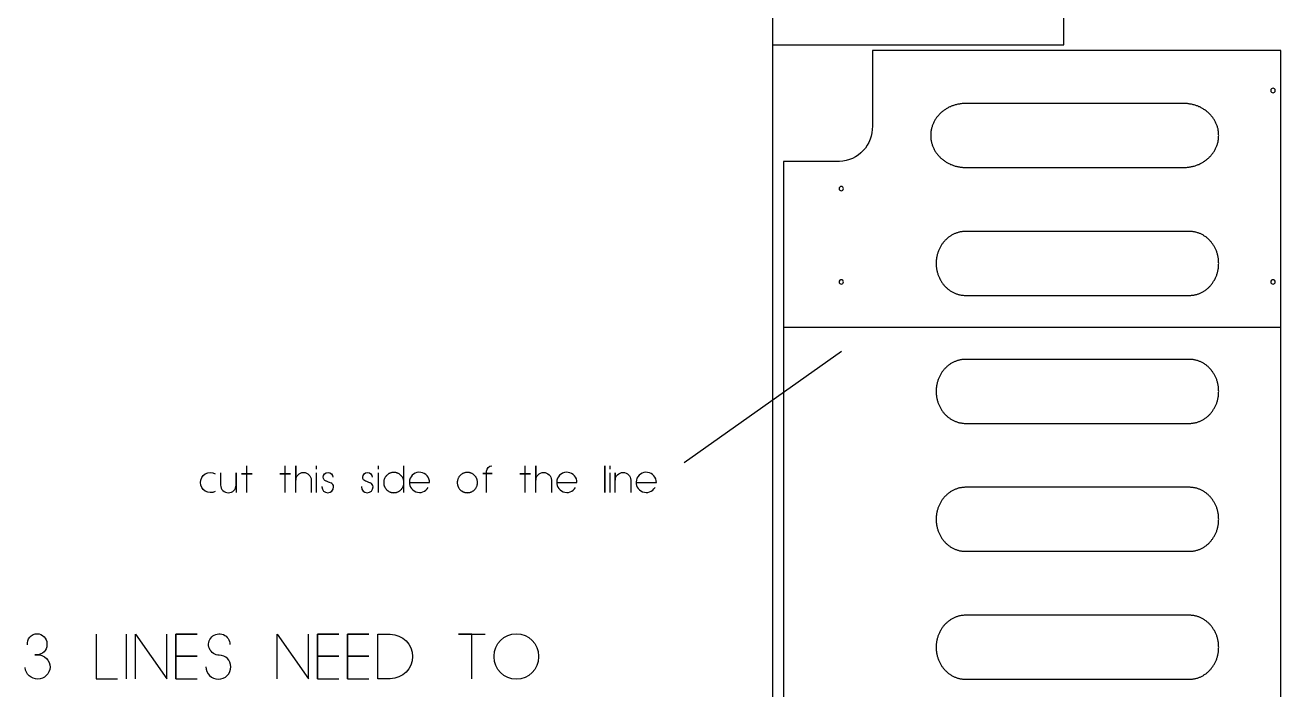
# Model space of a CAD drawing. Extents: x -841 to 5116, y -506 to 2808.
# Drawn here: x -841 to 574, y 923 to 1671 of the extents above; entities that cross this region are included whole.
import ezdxf

# ---------------------------------------------------------------- set-up
doc = ezdxf.new("R2010")
doc.units = 0
for name, color, linetype in [('DEFAULT_LAYER', 1, 'CONTINUOUS'), ('DEFAULT_LAYER0', 1, 'CONTINUOUS'), ('LAYER_1', 18, 'CONTINUOUS'), ('T5_LOGOLAYER_2', 18, 'CONTINUOUS'), ('T5_LOGOLAYER_21', 18, 'CONTINUOUS')]:
    doc.layers.add(name, color=color, linetype=linetype)

msp = doc.modelspace()

# ---------------------------------------------------------------- linework, layer by layer
at = {"layer": 'DEFAULT_LAYER'}
msp.add_lwpolyline([(0, 1649.2), (328, 1649.2), (328, 1903.6, -0.415308), (379, 1959.2), (518, 1959.2), (518, 2031.2), (0, 2031.2)], format="xyb", dxfattribs=at)
for points in [[(12.3, 130), (75.7, 130, -0.414214), (112.3, 93.5), (112.4, 5), (572.3, 5), (572.3, 1643), (112.4, 1643), (112.4, 1557.7, -0.415394), (75.4, 1518), (12.4, 1518)], [(77.4, 1384.9, 0.414214), (74.9, 1382.4, 0.414214), (77.4, 1379.9, 0.414214), (79.9, 1382.4, 0.414214)], [(563.4, 1384.9, 0.414214), (560.9, 1382.4, 0.414214), (563.4, 1379.9, 0.414214), (565.9, 1382.4, 0.414214)]]:
    msp.add_lwpolyline(points, format="xyb", close=True, dxfattribs=at)
msp.add_lwpolyline([(12.4, 1331.6), (572.3, 1331.6)], dxfattribs=at)
at = {"layer": 'DEFAULT_LAYER0'}
for points in [[(563.4, 1600.3, 0.414214), (560.9, 1597.8, 0.414214), (563.4, 1595.3, 0.414214), (565.9, 1597.8, 0.414214)], [(77.4, 1489.9, 0.414214), (74.9, 1487.4, 0.414214), (77.4, 1484.9, 0.414214), (79.9, 1487.4, 0.414214)]]:
    msp.add_lwpolyline(points, format="xyb", close=True, dxfattribs=at)
for points in [[(178.1, 1547.2), (178.1, 1546.3), (178.1, 1545.3), (178.2, 1544.4), (178.3, 1543.5), (178.4, 1542.6), (178.5, 1541.7), (178.7, 1540.8), (178.9, 1539.9), (179.1, 1539.1), (179.3, 1538.2), (179.6, 1537.3), (179.9, 1536.5), (180.1, 1535.7), (180.5, 1534.8), (180.8, 1534), (181.2, 1533.2), (181.6, 1532.4), (182, 1531.6), (182.4, 1530.8), (182.8, 1530), (183.3, 1529.3), (183.8, 1528.5), (184.3, 1527.8), (184.8, 1527.1), (185.3, 1526.4), (185.9, 1525.7), (186.5, 1525), (187.1, 1524.3), (187.7, 1523.6), (188.3, 1523), (188.9, 1522.4), (189.6, 1521.7), (190.3, 1521.1), (191, 1520.5), (191.7, 1520), (192.4, 1519.4), (193.1, 1518.9), (193.9, 1518.3), (194.6, 1517.8), (195.4, 1517.3), (196.2, 1516.9), (197, 1516.4), (197.8, 1516), (198.6, 1515.5), (199.5, 1515.1), (200.3, 1514.7), (201.2, 1514.4), (202.1, 1514), (203, 1513.7), (203.9, 1513.4), (204.8, 1513.1), (205.7, 1512.8), (206.6, 1512.6), (207.6, 1512.3), (208.5, 1512.1), (209.5, 1511.9), (210.4, 1511.8), (211.4, 1511.6), (212.4, 1511.5), (213.4, 1511.4), (214.4, 1511.3), (215.4, 1511.2), (216.4, 1511.2), (217.4, 1511.2), (463, 1511.2), (464, 1511.2), (465, 1511.2), (466, 1511.3), (467, 1511.4), (468, 1511.5), (468.9, 1511.6), (469.9, 1511.8), (470.9, 1511.9), (471.8, 1512.1), (472.8, 1512.3), (473.7, 1512.6), (474.7, 1512.8), (475.6, 1513.1), (476.5, 1513.4), (477.4, 1513.7), (478.3, 1514), (479.1, 1514.4), (480, 1514.7), (480.9, 1515.1), (481.7, 1515.5), (482.5, 1516), (483.3, 1516.4), (484.1, 1516.9), (484.9, 1517.3), (485.7, 1517.8), (486.5, 1518.3), (487.2, 1518.9), (488, 1519.4), (488.7, 1520), (489.4, 1520.5), (490.1, 1521.1), (490.8, 1521.7), (491.4, 1522.4), (492.1, 1523), (492.7, 1523.6), (493.3, 1524.3), (493.9, 1525), (494.5, 1525.7), (495, 1526.4), (495.5, 1527.1), (496.1, 1527.8), (496.6, 1528.5), (497.1, 1529.3), (497.5, 1530), (498, 1530.8), (498.4, 1531.6), (498.8, 1532.4), (499.2, 1533.2), (499.5, 1534), (499.9, 1534.8), (500.2, 1535.7), (500.5, 1536.5), (500.8, 1537.3), (501, 1538.2), (501.3, 1539.1), (501.5, 1539.9), (501.6, 1540.8), (501.8, 1541.7), (501.9, 1542.6), (502.1, 1543.5), (502.1, 1544.4), (502.2, 1545.3), (502.2, 1546.3), (502.3, 1547.2), (502.2, 1548.1), (502.2, 1549), (502.1, 1550), (502.1, 1550.9), (501.9, 1551.8), (501.8, 1552.7), (501.6, 1553.6), (501.5, 1554.5), (501.3, 1555.3), (501, 1556.2), (500.8, 1557.1), (500.5, 1557.9), (500.2, 1558.7), (499.9, 1559.6), (499.5, 1560.4), (499.2, 1561.2), (498.8, 1562), (498.4, 1562.8), (498, 1563.6), (497.5, 1564.4), (497.1, 1565.1), (496.6, 1565.9), (496.1, 1566.6), (495.5, 1567.3), (495, 1568), (494.5, 1568.7), (493.9, 1569.4), (493.3, 1570.1), (492.7, 1570.8), (492.1, 1571.4), (491.4, 1572), (490.8, 1572.7), (490.1, 1573.3), (489.4, 1573.8), (488.7, 1574.4), (488, 1575), (487.2, 1575.5), (486.5, 1576), (485.7, 1576.6), (484.9, 1577), (484.1, 1577.5), (483.3, 1578), (482.5, 1578.4), (481.7, 1578.9), (480.9, 1579.3), (480, 1579.6), (479.1, 1580), (478.3, 1580.4), (477.4, 1580.7), (476.5, 1581), (475.6, 1581.3), (474.7, 1581.6), (473.7, 1581.8), (472.8, 1582.1), (471.8, 1582.3), (470.9, 1582.5), (469.9, 1582.6), (468.9, 1582.8), (468, 1582.9), (467, 1583), (466, 1583.1), (465, 1583.2), (464, 1583.2), (463, 1583.2), (217.4, 1583.2), (216.4, 1583.2), (215.4, 1583.2), (214.4, 1583.1), (213.4, 1583), (212.4, 1582.9), (211.4, 1582.8), (210.4, 1582.6), (209.5, 1582.5), (208.5, 1582.3), (207.6, 1582.1), (206.6, 1581.8), (205.7, 1581.6), (204.8, 1581.3), (203.9, 1581), (203, 1580.7), (202.1, 1580.4), (201.2, 1580), (200.3, 1579.6), (199.5, 1579.3), (198.6, 1578.9), (197.8, 1578.4), (197, 1578), (196.2, 1577.5), (195.4, 1577), (194.6, 1576.6), (193.9, 1576), (193.1, 1575.5), (192.4, 1575), (191.7, 1574.4), (191, 1573.8), (190.3, 1573.3), (189.6, 1572.7), (188.9, 1572), (188.3, 1571.4), (187.7, 1570.8), (187.1, 1570.1), (186.5, 1569.4), (185.9, 1568.7), (185.3, 1568), (184.8, 1567.3), (184.3, 1566.6), (183.8, 1565.9), (183.3, 1565.1), (182.8, 1564.4), (182.4, 1563.6), (182, 1562.8), (181.6, 1562), (181.2, 1561.2), (180.8, 1560.4), (180.5, 1559.6), (180.1, 1558.7), (179.9, 1557.9), (179.6, 1557.1), (179.3, 1556.2), (179.1, 1555.3), (178.9, 1554.5), (178.7, 1553.6), (178.5, 1552.7), (178.4, 1551.8), (178.3, 1550.9), (178.2, 1550), (178.1, 1549), (178.1, 1548.1)], [(184.3, 1403.2), (184.3, 1402.3), (184.3, 1401.3), (184.4, 1400.4), (184.4, 1399.5), (184.5, 1398.6), (184.6, 1397.7), (184.8, 1396.8), (184.9, 1395.9), (185.1, 1395.1), (185.3, 1394.2), (185.5, 1393.3), (185.7, 1392.5), (186, 1391.7), (186.3, 1390.8), (186.5, 1390), (186.9, 1389.2), (187.2, 1388.4), (187.5, 1387.6), (187.9, 1386.8), (188.2, 1386), (188.6, 1385.3), (189, 1384.5), (189.5, 1383.8), (189.9, 1383.1), (190.3, 1382.4), (190.8, 1381.7), (191.3, 1381), (191.8, 1380.3), (192.3, 1379.6), (192.8, 1379), (193.4, 1378.4), (193.9, 1377.7), (194.5, 1377.1), (195.1, 1376.5), (195.7, 1376), (196.3, 1375.4), (196.9, 1374.9), (197.5, 1374.3), (198.2, 1373.8), (198.8, 1373.3), (199.5, 1372.9), (200.1, 1372.4), (200.8, 1372), (201.5, 1371.5), (202.2, 1371.1), (202.9, 1370.7), (203.7, 1370.4), (204.4, 1370), (205.2, 1369.7), (205.9, 1369.4), (206.7, 1369.1), (207.4, 1368.8), (208.2, 1368.6), (209, 1368.3), (209.8, 1368.1), (210.6, 1367.9), (211.4, 1367.8), (212.2, 1367.6), (213, 1367.5), (213.9, 1367.4), (214.7, 1367.3), (215.6, 1367.2), (216.4, 1367.2), (217.3, 1367.2), (469.3, 1367.2), (470.1, 1367.2), (471, 1367.2), (471.8, 1367.3), (472.6, 1367.4), (473.5, 1367.5), (474.3, 1367.6), (475.1, 1367.8), (475.9, 1367.9), (476.7, 1368.1), (477.5, 1368.3), (478.3, 1368.6), (479.1, 1368.8), (479.8, 1369.1), (480.6, 1369.4), (481.4, 1369.7), (482.1, 1370), (482.8, 1370.4), (483.6, 1370.7), (484.3, 1371.1), (485, 1371.5), (485.7, 1372), (486.4, 1372.4), (487, 1372.9), (487.7, 1373.3), (488.4, 1373.8), (489, 1374.3), (489.6, 1374.9), (490.3, 1375.4), (490.9, 1376), (491.5, 1376.5), (492, 1377.1), (492.6, 1377.7), (493.1, 1378.4), (493.7, 1379), (494.2, 1379.6), (494.7, 1380.3), (495.2, 1381), (495.7, 1381.7), (496.2, 1382.4), (496.6, 1383.1), (497.1, 1383.8), (497.5, 1384.5), (497.9, 1385.3), (498.3, 1386), (498.6, 1386.8), (499, 1387.6), (499.3, 1388.4), (499.7, 1389.2), (500, 1390), (500.3, 1390.8), (500.5, 1391.7), (500.8, 1392.5), (501, 1393.3), (501.2, 1394.2), (501.4, 1395.1), (501.6, 1395.9), (501.7, 1396.8), (501.9, 1397.7), (502, 1398.6), (502.1, 1399.5), (502.2, 1400.4), (502.2, 1401.3), (502.2, 1402.3), (502.3, 1403.2), (502.2, 1404.1), (502.2, 1405), (502.2, 1406), (502.1, 1406.9), (502, 1407.8), (501.9, 1408.7), (501.7, 1409.6), (501.6, 1410.5), (501.4, 1411.3), (501.2, 1412.2), (501, 1413.1), (500.8, 1413.9), (500.5, 1414.7), (500.3, 1415.6), (500, 1416.4), (499.7, 1417.2), (499.3, 1418), (499, 1418.8), (498.6, 1419.6), (498.3, 1420.4), (497.9, 1421.1), (497.5, 1421.9), (497.1, 1422.6), (496.6, 1423.3), (496.2, 1424), (495.7, 1424.7), (495.2, 1425.4), (494.7, 1426.1), (494.2, 1426.8), (493.7, 1427.4), (493.1, 1428), (492.6, 1428.7), (492, 1429.3), (491.5, 1429.8), (490.9, 1430.4), (490.3, 1431), (489.6, 1431.5), (489, 1432), (488.4, 1432.6), (487.7, 1433), (487, 1433.5), (486.4, 1434), (485.7, 1434.4), (485, 1434.9), (484.3, 1435.3), (483.6, 1435.6), (482.8, 1436), (482.1, 1436.4), (481.4, 1436.7), (480.6, 1437), (479.8, 1437.3), (479.1, 1437.6), (478.3, 1437.8), (477.5, 1438.1), (476.7, 1438.3), (475.9, 1438.5), (475.1, 1438.6), (474.3, 1438.8), (473.5, 1438.9), (472.6, 1439), (471.8, 1439.1), (471, 1439.2), (470.1, 1439.2), (469.3, 1439.2), (217.3, 1439.2), (216.4, 1439.2), (215.6, 1439.2), (214.7, 1439.1), (213.9, 1439), (213, 1438.9), (212.2, 1438.8), (211.4, 1438.6), (210.6, 1438.5), (209.8, 1438.3), (209, 1438.1), (208.2, 1437.8), (207.4, 1437.6), (206.7, 1437.3), (205.9, 1437), (205.2, 1436.7), (204.4, 1436.4), (203.7, 1436), (202.9, 1435.6), (202.2, 1435.3), (201.5, 1434.9), (200.8, 1434.4), (200.1, 1434), (199.5, 1433.5), (198.8, 1433), (198.2, 1432.6), (197.5, 1432), (196.9, 1431.5), (196.3, 1431), (195.7, 1430.4), (195.1, 1429.8), (194.5, 1429.3), (193.9, 1428.7), (193.4, 1428), (192.8, 1427.4), (192.3, 1426.8), (191.8, 1426.1), (191.3, 1425.4), (190.8, 1424.7), (190.3, 1424), (189.9, 1423.3), (189.5, 1422.6), (189, 1421.9), (188.6, 1421.1), (188.2, 1420.4), (187.9, 1419.6), (187.5, 1418.8), (187.2, 1418), (186.9, 1417.2), (186.5, 1416.4), (186.3, 1415.6), (186, 1414.7), (185.7, 1413.9), (185.5, 1413.1), (185.3, 1412.2), (185.1, 1411.3), (184.9, 1410.5), (184.8, 1409.6), (184.6, 1408.7), (184.5, 1407.8), (184.4, 1406.9), (184.4, 1406), (184.3, 1405), (184.3, 1404.1)], [(184.3, 1259.2), (184.3, 1258.3), (184.3, 1257.3), (184.4, 1256.4), (184.4, 1255.5), (184.5, 1254.6), (184.6, 1253.7), (184.8, 1252.8), (184.9, 1251.9), (185.1, 1251.1), (185.3, 1250.2), (185.5, 1249.3), (185.7, 1248.5), (186, 1247.6), (186.3, 1246.8), (186.5, 1246), (186.9, 1245.2), (187.2, 1244.4), (187.5, 1243.6), (187.9, 1242.8), (188.2, 1242), (188.6, 1241.3), (189, 1240.5), (189.5, 1239.8), (189.9, 1239.1), (190.3, 1238.4), (190.8, 1237.7), (191.3, 1237), (191.8, 1236.3), (192.3, 1235.6), (192.8, 1235), (193.4, 1234.4), (193.9, 1233.7), (194.5, 1233.1), (195.1, 1232.5), (195.7, 1232), (196.3, 1231.4), (196.9, 1230.9), (197.5, 1230.3), (198.2, 1229.8), (198.8, 1229.3), (199.5, 1228.9), (200.1, 1228.4), (200.8, 1228), (201.5, 1227.5), (202.2, 1227.1), (202.9, 1226.7), (203.7, 1226.4), (204.4, 1226), (205.2, 1225.7), (205.9, 1225.4), (206.7, 1225.1), (207.4, 1224.8), (208.2, 1224.6), (209, 1224.3), (209.8, 1224.1), (210.6, 1223.9), (211.4, 1223.8), (212.2, 1223.6), (213, 1223.5), (213.9, 1223.4), (214.7, 1223.3), (215.6, 1223.2), (216.4, 1223.2), (217.3, 1223.2), (469.3, 1223.2), (470.1, 1223.2), (471, 1223.2), (471.8, 1223.3), (472.6, 1223.4), (473.5, 1223.5), (474.3, 1223.6), (475.1, 1223.8), (475.9, 1223.9), (476.7, 1224.1), (477.5, 1224.3), (478.3, 1224.6), (479.1, 1224.8), (479.8, 1225.1), (480.6, 1225.4), (481.4, 1225.7), (482.1, 1226), (482.8, 1226.4), (483.6, 1226.7), (484.3, 1227.1), (485, 1227.5), (485.7, 1228), (486.4, 1228.4), (487, 1228.9), (487.7, 1229.3), (488.4, 1229.8), (489, 1230.3), (489.6, 1230.9), (490.3, 1231.4), (490.9, 1232), (491.5, 1232.5), (492, 1233.1), (492.6, 1233.7), (493.1, 1234.4), (493.7, 1235), (494.2, 1235.6), (494.7, 1236.3), (495.2, 1237), (495.7, 1237.7), (496.2, 1238.4), (496.6, 1239.1), (497.1, 1239.8), (497.5, 1240.5), (497.9, 1241.3), (498.3, 1242), (498.6, 1242.8), (499, 1243.6), (499.3, 1244.4), (499.7, 1245.2), (500, 1246), (500.3, 1246.8), (500.5, 1247.6), (500.8, 1248.5), (501, 1249.3), (501.2, 1250.2), (501.4, 1251.1), (501.6, 1251.9), (501.7, 1252.8), (501.9, 1253.7), (502, 1254.6), (502.1, 1255.5), (502.2, 1256.4), (502.2, 1257.3), (502.2, 1258.3), (502.3, 1259.2), (502.2, 1260.1), (502.2, 1261), (502.2, 1262), (502.1, 1262.9), (502, 1263.8), (501.9, 1264.7), (501.7, 1265.6), (501.6, 1266.4), (501.4, 1267.3), (501.2, 1268.2), (501, 1269), (500.8, 1269.9), (500.5, 1270.7), (500.3, 1271.6), (500, 1272.4), (499.7, 1273.2), (499.3, 1274), (499, 1274.8), (498.6, 1275.6), (498.3, 1276.4), (497.9, 1277.1), (497.5, 1277.9), (497.1, 1278.6), (496.6, 1279.3), (496.2, 1280), (495.7, 1280.7), (495.2, 1281.4), (494.7, 1282.1), (494.2, 1282.8), (493.7, 1283.4), (493.1, 1284), (492.6, 1284.7), (492, 1285.3), (491.5, 1285.8), (490.9, 1286.4), (490.3, 1287), (489.6, 1287.5), (489, 1288), (488.4, 1288.6), (487.7, 1289), (487, 1289.5), (486.4, 1290), (485.7, 1290.4), (485, 1290.8), (484.3, 1291.3), (483.6, 1291.6), (482.8, 1292), (482.1, 1292.4), (481.4, 1292.7), (480.6, 1293), (479.8, 1293.3), (479.1, 1293.6), (478.3, 1293.8), (477.5, 1294.1), (476.7, 1294.3), (475.9, 1294.5), (475.1, 1294.6), (474.3, 1294.8), (473.5, 1294.9), (472.6, 1295), (471.8, 1295.1), (471, 1295.1), (470.1, 1295.2), (469.3, 1295.2), (217.3, 1295.2), (216.4, 1295.2), (215.6, 1295.1), (214.7, 1295.1), (213.9, 1295), (213, 1294.9), (212.2, 1294.8), (211.4, 1294.6), (210.6, 1294.5), (209.8, 1294.3), (209, 1294.1), (208.2, 1293.8), (207.4, 1293.6), (206.7, 1293.3), (205.9, 1293), (205.2, 1292.7), (204.4, 1292.4), (203.7, 1292), (202.9, 1291.6), (202.2, 1291.3), (201.5, 1290.8), (200.8, 1290.4), (200.1, 1290), (199.5, 1289.5), (198.8, 1289), (198.2, 1288.6), (197.5, 1288), (196.9, 1287.5), (196.3, 1287), (195.7, 1286.4), (195.1, 1285.8), (194.5, 1285.3), (193.9, 1284.7), (193.4, 1284), (192.8, 1283.4), (192.3, 1282.8), (191.8, 1282.1), (191.3, 1281.4), (190.8, 1280.7), (190.3, 1280), (189.9, 1279.3), (189.5, 1278.6), (189, 1277.9), (188.6, 1277.1), (188.2, 1276.4), (187.9, 1275.6), (187.5, 1274.8), (187.2, 1274), (186.9, 1273.2), (186.5, 1272.4), (186.3, 1271.6), (186, 1270.7), (185.7, 1269.9), (185.5, 1269), (185.3, 1268.2), (185.1, 1267.3), (184.9, 1266.4), (184.8, 1265.6), (184.6, 1264.7), (184.5, 1263.8), (184.4, 1262.9), (184.4, 1262), (184.3, 1261), (184.3, 1260.1)], [(184.3, 1115.2), (184.3, 1114.3), (184.3, 1113.3), (184.4, 1112.4), (184.4, 1111.5), (184.5, 1110.6), (184.6, 1109.7), (184.8, 1108.8), (184.9, 1107.9), (185.1, 1107.1), (185.3, 1106.2), (185.5, 1105.3), (185.7, 1104.5), (186, 1103.7), (186.3, 1102.8), (186.5, 1102), (186.9, 1101.2), (187.2, 1100.4), (187.5, 1099.6), (187.9, 1098.8), (188.2, 1098), (188.6, 1097.3), (189, 1096.5), (189.5, 1095.8), (189.9, 1095.1), (190.3, 1094.4), (190.8, 1093.7), (191.3, 1093), (191.8, 1092.3), (192.3, 1091.6), (192.8, 1091), (193.4, 1090.4), (193.9, 1089.7), (194.5, 1089.1), (195.1, 1088.5), (195.7, 1088), (196.3, 1087.4), (196.9, 1086.9), (197.5, 1086.3), (198.2, 1085.8), (198.8, 1085.3), (199.5, 1084.9), (200.1, 1084.4), (200.8, 1084), (201.5, 1083.5), (202.2, 1083.1), (202.9, 1082.7), (203.7, 1082.4), (204.4, 1082), (205.2, 1081.7), (205.9, 1081.4), (206.7, 1081.1), (207.4, 1080.8), (208.2, 1080.6), (209, 1080.3), (209.8, 1080.1), (210.6, 1079.9), (211.4, 1079.8), (212.2, 1079.6), (213, 1079.5), (213.9, 1079.4), (214.7, 1079.3), (215.6, 1079.2), (216.4, 1079.2), (217.3, 1079.2), (469.3, 1079.2), (470.1, 1079.2), (471, 1079.2), (471.8, 1079.3), (472.6, 1079.4), (473.5, 1079.5), (474.3, 1079.6), (475.1, 1079.8), (475.9, 1079.9), (476.7, 1080.1), (477.5, 1080.3), (478.3, 1080.6), (479.1, 1080.8), (479.8, 1081.1), (480.6, 1081.4), (481.4, 1081.7), (482.1, 1082), (482.8, 1082.4), (483.6, 1082.7), (484.3, 1083.1), (485, 1083.5), (485.7, 1084), (486.4, 1084.4), (487, 1084.9), (487.7, 1085.3), (488.4, 1085.8), (489, 1086.3), (489.6, 1086.9), (490.3, 1087.4), (490.9, 1088), (491.5, 1088.5), (492, 1089.1), (492.6, 1089.7), (493.1, 1090.4), (493.7, 1091), (494.2, 1091.6), (494.7, 1092.3), (495.2, 1093), (495.7, 1093.7), (496.2, 1094.4), (496.6, 1095.1), (497.1, 1095.8), (497.5, 1096.5), (497.9, 1097.3), (498.3, 1098), (498.6, 1098.8), (499, 1099.6), (499.3, 1100.4), (499.7, 1101.2), (500, 1102), (500.3, 1102.8), (500.5, 1103.7), (500.8, 1104.5), (501, 1105.3), (501.2, 1106.2), (501.4, 1107.1), (501.6, 1107.9), (501.7, 1108.8), (501.9, 1109.7), (502, 1110.6), (502.1, 1111.5), (502.2, 1112.4), (502.2, 1113.3), (502.2, 1114.3), (502.3, 1115.2), (502.2, 1116.1), (502.2, 1117), (502.2, 1118), (502.1, 1118.9), (502, 1119.8), (501.9, 1120.7), (501.7, 1121.6), (501.6, 1122.5), (501.4, 1123.3), (501.2, 1124.2), (501, 1125.1), (500.8, 1125.9), (500.5, 1126.7), (500.3, 1127.6), (500, 1128.4), (499.7, 1129.2), (499.3, 1130), (499, 1130.8), (498.6, 1131.6), (498.3, 1132.4), (497.9, 1133.1), (497.5, 1133.9), (497.1, 1134.6), (496.6, 1135.3), (496.2, 1136), (495.7, 1136.7), (495.2, 1137.4), (494.7, 1138.1), (494.2, 1138.8), (493.7, 1139.4), (493.1, 1140), (492.6, 1140.7), (492, 1141.3), (491.5, 1141.8), (490.9, 1142.4), (490.3, 1143), (489.6, 1143.5), (489, 1144), (488.4, 1144.6), (487.7, 1145), (487, 1145.5), (486.4, 1146), (485.7, 1146.4), (485, 1146.9), (484.3, 1147.3), (483.6, 1147.6), (482.8, 1148), (482.1, 1148.4), (481.4, 1148.7), (480.6, 1149), (479.8, 1149.3), (479.1, 1149.6), (478.3, 1149.8), (477.5, 1150.1), (476.7, 1150.3), (475.9, 1150.5), (475.1, 1150.6), (474.3, 1150.8), (473.5, 1150.9), (472.6, 1151), (471.8, 1151.1), (471, 1151.1), (470.1, 1151.2), (469.3, 1151.2), (217.3, 1151.2), (216.4, 1151.2), (215.6, 1151.1), (214.7, 1151.1), (213.9, 1151), (213, 1150.9), (212.2, 1150.8), (211.4, 1150.6), (210.6, 1150.5), (209.8, 1150.3), (209, 1150.1), (208.2, 1149.8), (207.4, 1149.6), (206.7, 1149.3), (205.9, 1149), (205.2, 1148.7), (204.4, 1148.4), (203.7, 1148), (202.9, 1147.6), (202.2, 1147.3), (201.5, 1146.9), (200.8, 1146.4), (200.1, 1146), (199.5, 1145.5), (198.8, 1145), (198.2, 1144.6), (197.5, 1144), (196.9, 1143.5), (196.3, 1143), (195.7, 1142.4), (195.1, 1141.8), (194.5, 1141.3), (193.9, 1140.7), (193.4, 1140), (192.8, 1139.4), (192.3, 1138.8), (191.8, 1138.1), (191.3, 1137.4), (190.8, 1136.7), (190.3, 1136), (189.9, 1135.3), (189.5, 1134.6), (189, 1133.9), (188.6, 1133.1), (188.2, 1132.4), (187.9, 1131.6), (187.5, 1130.8), (187.2, 1130), (186.9, 1129.2), (186.5, 1128.4), (186.3, 1127.6), (186, 1126.7), (185.7, 1125.9), (185.5, 1125.1), (185.3, 1124.2), (185.1, 1123.3), (184.9, 1122.5), (184.8, 1121.6), (184.6, 1120.7), (184.5, 1119.8), (184.4, 1118.9), (184.4, 1118), (184.3, 1117), (184.3, 1116.1)], [(184.3, 971.2), (184.3, 970.3), (184.3, 969.3), (184.4, 968.4), (184.4, 967.5), (184.5, 966.6), (184.6, 965.7), (184.8, 964.8), (184.9, 963.9), (185.1, 963.1), (185.3, 962.2), (185.5, 961.3), (185.7, 960.5), (186, 959.7), (186.3, 958.8), (186.5, 958), (186.9, 957.2), (187.2, 956.4), (187.5, 955.6), (187.9, 954.8), (188.2, 954), (188.6, 953.3), (189, 952.5), (189.5, 951.8), (189.9, 951.1), (190.3, 950.4), (190.8, 949.7), (191.3, 949), (191.8, 948.3), (192.3, 947.6), (192.8, 947), (193.4, 946.4), (193.9, 945.7), (194.5, 945.1), (195.1, 944.5), (195.7, 944), (196.3, 943.4), (196.9, 942.9), (197.5, 942.3), (198.2, 941.8), (198.8, 941.3), (199.5, 940.9), (200.1, 940.4), (200.8, 940), (201.5, 939.5), (202.2, 939.1), (202.9, 938.7), (203.7, 938.4), (204.4, 938), (205.2, 937.7), (205.9, 937.4), (206.7, 937.1), (207.4, 936.8), (208.2, 936.6), (209, 936.3), (209.8, 936.1), (210.6, 935.9), (211.4, 935.8), (212.2, 935.6), (213, 935.5), (213.9, 935.4), (214.7, 935.3), (215.6, 935.2), (216.4, 935.2), (217.3, 935.2), (469.3, 935.2), (470.1, 935.2), (471, 935.2), (471.8, 935.3), (472.6, 935.4), (473.5, 935.5), (474.3, 935.6), (475.1, 935.8), (475.9, 935.9), (476.7, 936.1), (477.5, 936.3), (478.3, 936.6), (479.1, 936.8), (479.8, 937.1), (480.6, 937.4), (481.4, 937.7), (482.1, 938), (482.8, 938.4), (483.6, 938.7), (484.3, 939.1), (485, 939.5), (485.7, 940), (486.4, 940.4), (487, 940.9), (487.7, 941.3), (488.4, 941.8), (489, 942.3), (489.6, 942.9), (490.3, 943.4), (490.9, 944), (491.5, 944.5), (492, 945.1), (492.6, 945.7), (493.1, 946.4), (493.7, 947), (494.2, 947.6), (494.7, 948.3), (495.2, 949), (495.7, 949.7), (496.2, 950.4), (496.6, 951.1), (497.1, 951.8), (497.5, 952.5), (497.9, 953.3), (498.3, 954), (498.6, 954.8), (499, 955.6), (499.3, 956.4), (499.7, 957.2), (500, 958), (500.3, 958.8), (500.5, 959.7), (500.8, 960.5), (501, 961.3), (501.2, 962.2), (501.4, 963.1), (501.6, 963.9), (501.7, 964.8), (501.9, 965.7), (502, 966.6), (502.1, 967.5), (502.2, 968.4), (502.2, 969.3), (502.2, 970.3), (502.3, 971.2), (502.2, 972.1), (502.2, 973), (502.2, 974), (502.1, 974.9), (502, 975.8), (501.9, 976.7), (501.7, 977.6), (501.6, 978.5), (501.4, 979.3), (501.2, 980.2), (501, 981.1), (500.8, 981.9), (500.5, 982.7), (500.3, 983.6), (500, 984.4), (499.7, 985.2), (499.3, 986), (499, 986.8), (498.6, 987.6), (498.3, 988.4), (497.9, 989.1), (497.5, 989.9), (497.1, 990.6), (496.6, 991.3), (496.2, 992), (495.7, 992.7), (495.2, 993.4), (494.7, 994.1), (494.2, 994.8), (493.7, 995.4), (493.1, 996), (492.6, 996.7), (492, 997.3), (491.5, 997.8), (490.9, 998.4), (490.3, 999), (489.6, 999.5), (489, 1000), (488.4, 1000.6), (487.7, 1001), (487, 1001.5), (486.4, 1002), (485.7, 1002.4), (485, 1002.9), (484.3, 1003.3), (483.6, 1003.6), (482.8, 1004), (482.1, 1004.4), (481.4, 1004.7), (480.6, 1005), (479.8, 1005.3), (479.1, 1005.6), (478.3, 1005.8), (477.5, 1006.1), (476.7, 1006.3), (475.9, 1006.5), (475.1, 1006.6), (474.3, 1006.8), (473.5, 1006.9), (472.6, 1007), (471.8, 1007.1), (471, 1007.2), (470.1, 1007.2), (469.3, 1007.2), (217.3, 1007.2), (216.4, 1007.2), (215.6, 1007.2), (214.7, 1007.1), (213.9, 1007), (213, 1006.9), (212.2, 1006.8), (211.4, 1006.6), (210.6, 1006.5), (209.8, 1006.3), (209, 1006.1), (208.2, 1005.8), (207.4, 1005.6), (206.7, 1005.3), (205.9, 1005), (205.2, 1004.7), (204.4, 1004.4), (203.7, 1004), (202.9, 1003.6), (202.2, 1003.3), (201.5, 1002.9), (200.8, 1002.4), (200.1, 1002), (199.5, 1001.5), (198.8, 1001), (198.2, 1000.6), (197.5, 1000), (196.9, 999.5), (196.3, 999), (195.7, 998.4), (195.1, 997.8), (194.5, 997.3), (193.9, 996.7), (193.4, 996), (192.8, 995.4), (192.3, 994.8), (191.8, 994.1), (191.3, 993.4), (190.8, 992.7), (190.3, 992), (189.9, 991.3), (189.5, 990.6), (189, 989.9), (188.6, 989.1), (188.2, 988.4), (187.9, 987.6), (187.5, 986.8), (187.2, 986), (186.9, 985.2), (186.5, 984.4), (186.3, 983.6), (186, 982.7), (185.7, 981.9), (185.5, 981.1), (185.3, 980.2), (185.1, 979.3), (184.9, 978.5), (184.8, 977.6), (184.6, 976.7), (184.5, 975.8), (184.4, 974.9), (184.4, 974), (184.3, 973), (184.3, 972.1)]]:
    msp.add_lwpolyline(points, close=True, dxfattribs=at)
at = {"layer": 'LAYER_1'}
msp.add_lwpolyline([(0, 0), (1220, 0), (1220, 2440), (0, 2440)], close=True, dxfattribs=at)
at = {"layer": 'T5_LOGOLAYER_2'}
for points in [[(77.5, 1303.9), (-99.6, 1178.6)], [(-591.8, 1145.4), (-591.8, 1166.4), (-597.8, 1166.4), (-585.8, 1166.4), (-591.8, 1166.4), (-591.8, 1175.4)], [(-548.6, 1145.4), (-548.6, 1166.4), (-554.6, 1166.4), (-542.6, 1166.4), (-548.6, 1166.4), (-548.6, 1175.4)], [(-513.2, 1171.8), (-513.2, 1175.4)], [(-443.6, 1171.8), (-443.6, 1175.4)], [(-414.8, 1145.4), (-414.8, 1156.5), (-414.9, 1157.1), (-414.9, 1157.7), (-415, 1158.3), (-415.1, 1158.8), (-415.2, 1159.4), (-415.4, 1159.9), (-415.5, 1160.5), (-415.7, 1161), (-416, 1161.5), (-416.2, 1162), (-416.5, 1162.5), (-416.8, 1162.9), (-417.1, 1163.4), (-417.4, 1163.8), (-417.8, 1164.2), (-418.2, 1164.6), (-418.6, 1165), (-419, 1165.3), (-419.4, 1165.7), (-419.9, 1166), (-420.3, 1166.3), (-420.8, 1166.6), (-421.3, 1166.8), (-421.8, 1167.1), (-422.3, 1167.3), (-422.9, 1167.4), (-423.4, 1167.6), (-423.9, 1167.7), (-424.5, 1167.8), (-425.1, 1167.9), (-425.7, 1167.9), (-426.2, 1167.9), (-426.8, 1167.9), (-427.4, 1167.9), (-428, 1167.8), (-428.5, 1167.7), (-429.1, 1167.6), (-429.6, 1167.4), (-430.2, 1167.3), (-430.7, 1167.1), (-431.2, 1166.8), (-431.7, 1166.6), (-432.2, 1166.3), (-432.6, 1166), (-433.1, 1165.7), (-433.5, 1165.3), (-433.9, 1165), (-434.3, 1164.6), (-434.7, 1164.2), (-435, 1163.8), (-435.4, 1163.4), (-435.7, 1162.9), (-436, 1162.5), (-436.3, 1162), (-436.5, 1161.5), (-436.7, 1161), (-437, 1160.5), (-437.1, 1159.9), (-437.3, 1159.4), (-437.4, 1158.8), (-437.5, 1158.3), (-437.6, 1157.7), (-437.6, 1157.1), (-437.6, 1156.5), (-437.6, 1156), (-437.6, 1155.4), (-437.5, 1154.8), (-437.4, 1154.3), (-437.3, 1153.7), (-437.1, 1153.2), (-437, 1152.6), (-436.7, 1152.1), (-436.5, 1151.6), (-436.3, 1151.1), (-436, 1150.6), (-435.7, 1150.2), (-435.4, 1149.7), (-435, 1149.3), (-434.7, 1148.9), (-434.3, 1148.5), (-433.9, 1148.1), (-433.5, 1147.8), (-433.1, 1147.4), (-432.6, 1147.1), (-432.2, 1146.8), (-431.7, 1146.5), (-431.2, 1146.3), (-430.7, 1146), (-430.2, 1145.8), (-429.6, 1145.7), (-429.1, 1145.5), (-428.5, 1145.4), (-428, 1145.3), (-427.4, 1145.2), (-426.8, 1145.2), (-426.2, 1145.1), (-425.7, 1145.2), (-425.1, 1145.2), (-424.5, 1145.3), (-423.9, 1145.4), (-423.4, 1145.5), (-422.9, 1145.7), (-422.3, 1145.8), (-421.8, 1146), (-421.3, 1146.3), (-420.8, 1146.5), (-420.3, 1146.8), (-419.9, 1147.1), (-419.4, 1147.4), (-419, 1147.8), (-418.6, 1148.1), (-418.2, 1148.5), (-417.8, 1148.9), (-417.4, 1149.3), (-417.1, 1149.7), (-416.8, 1150.2), (-416.5, 1150.6), (-416.2, 1151.1), (-416, 1151.6), (-415.7, 1152.1), (-415.5, 1152.6), (-415.4, 1153.2), (-415.2, 1153.7), (-415.1, 1154.3), (-415, 1154.8), (-414.9, 1155.4), (-414.9, 1156), (-414.8, 1156.5), (-414.8, 1175.4)], [(-278.3, 1145.4), (-278.3, 1166.4), (-284.3, 1166.4), (-272.3, 1166.4), (-278.3, 1166.4), (-278.3, 1175.4)], [(-182.9, 1171.8), (-182.9, 1175.4)], [(-513.2, 1145.4), (-513.2, 1167.6)], [(-443.6, 1145.4), (-443.6, 1167.6)], [(-182.9, 1145.4), (-182.9, 1167.6)], [(-761.2, 985.8), (-761.2, 935.8), (-737.2, 935.8)], [(-727.2, 935.8), (-727.2, 985.8)], [(-717.2, 935.8), (-717.2, 985.8), (-681.7, 935.8), (-681.7, 985.8)], [(-671.7, 935.8), (-671.7, 985.8), (-647.7, 985.8), (-671.7, 985.8), (-671.7, 961.3), (-647.7, 961.3), (-671.7, 961.3), (-671.7, 935.8), (-647.7, 935.8)], [(-557.7, 935.8), (-557.7, 985.8), (-522.2, 935.8), (-522.2, 985.8)], [(-512.2, 935.8), (-512.2, 985.8), (-488.2, 985.8), (-512.2, 985.8), (-512.2, 961.3), (-488.2, 961.3), (-512.2, 961.3), (-512.2, 935.8), (-488.2, 935.8)], [(-478.2, 935.8), (-478.2, 985.8), (-454.2, 985.8), (-478.2, 985.8), (-478.2, 961.3), (-454.2, 961.3), (-478.2, 961.3), (-478.2, 935.8), (-454.2, 935.8)], [(-338.3, 935.8), (-338.3, 985.8), (-353.3, 985.8), (-323.3, 985.8)]]:
    msp.add_lwpolyline(points, dxfattribs=at)
for points in [[(-536.6, 1145.4), (-536.6, 1175.4), (-536.6, 1159.2, -1), (-519.2, 1159.2), (-519.2, 1145.4)], [(-321.8, 1145.4), (-321.8, 1166.7), (-326, 1166.7), (-315.5, 1166.7), (-321.8, 1166.7), (-321.8, 1169.4, -0.413333), (-315.8, 1175.4)], [(-266.3, 1145.4), (-266.3, 1175.4), (-266.3, 1159.2, -1), (-248.9, 1159.2), (-248.9, 1145.4)], [(-627.3, 1146.6, -0.569347), (-644, 1156.5, -0.569347), (-627.3, 1166.4)], [(-621.2, 1167.6), (-621.2, 1153.8, 1), (-603.8, 1153.8), (-603.8, 1167.6), (-603.8, 1145.4)], [(-497.6, 1156.2), (-498.8, 1156.8), (-499.7, 1157.1), (-501.2, 1157.7), (-502.1, 1158), (-502.4, 1158, -0.313298), (-505.7, 1162.5, -1), (-494.9, 1162.5)], [(-453.2, 1156.2), (-454.4, 1156.8), (-455.3, 1157.1), (-456.8, 1157.7), (-457.7, 1158), (-458, 1158, -0.313298), (-461.3, 1162.5, -1), (-450.5, 1162.5)], [(-408.2, 1156.5), (-386, 1156.5, 0.90232), (-408.5, 1159.3, 0.862347), (-387.5, 1151.1)], [(-242.3, 1156.5), (-220.1, 1156.5, 0.90232), (-242.6, 1159.3, 0.862347), (-221.6, 1151.1)], [(-176.9, 1145.4), (-176.9, 1167.6), (-176.9, 1159.2, -1), (-159.5, 1159.2), (-159.5, 1145.4)], [(-152.9, 1156.5), (-130.7, 1156.5, 0.90232), (-153.2, 1159.3, 0.862347), (-132.2, 1151.1)], [(-507.2, 1152.3), (-507.2, 1151.7, 1), (-494, 1151.7, 0.329104), (-497.3, 1156.2)], [(-462.8, 1152.3), (-462.8, 1151.7, 1), (-449.6, 1151.7, 0.329104), (-452.9, 1156.2)], [(-838.7, 973.8, -0.454849), (-827.7, 986.4, -0.411435), (-816.7, 975.3), (-816.7, 973.8, -0.412121), (-827.7, 962.8), (-830.2, 962.8), (-827.2, 962.8, -0.414286), (-813.2, 948.8, -0.946269), (-841.2, 948.3)], [(-637.7, 949.3, 1), (-609.7, 949.3, 0.415385), (-622.7, 962.3, -0.668438), (-631.2, 982.8, -0.668438), (-610.7, 974.3)]]:
    msp.add_lwpolyline(points, format="xyb", dxfattribs=at)
for points in [[(-188.9, 1145.4), (-188.9, 1175.4)], [(-343.4, 1145.1), (-342.9, 1145.2), (-342.3, 1145.2), (-341.7, 1145.3), (-341.1, 1145.4), (-340.6, 1145.5), (-340.1, 1145.7), (-339.5, 1145.8), (-339, 1146), (-338.5, 1146.3), (-338, 1146.5), (-337.5, 1146.8), (-337.1, 1147.1), (-336.6, 1147.4), (-336.2, 1147.8), (-335.8, 1148.1), (-335.4, 1148.5), (-335, 1148.9), (-334.6, 1149.3), (-334.3, 1149.7), (-334, 1150.2), (-333.7, 1150.6), (-333.4, 1151.1), (-333.2, 1151.6), (-332.9, 1152.1), (-332.7, 1152.6), (-332.6, 1153.2), (-332.4, 1153.7), (-332.3, 1154.3), (-332.2, 1154.8), (-332.1, 1155.4), (-332.1, 1156), (-332, 1156.5), (-332.1, 1157.1), (-332.1, 1157.7), (-332.2, 1158.3), (-332.3, 1158.8), (-332.4, 1159.4), (-332.6, 1159.9), (-332.7, 1160.5), (-332.9, 1161), (-333.2, 1161.5), (-333.4, 1162), (-333.7, 1162.5), (-334, 1162.9), (-334.3, 1163.4), (-334.6, 1163.8), (-335, 1164.2), (-335.4, 1164.6), (-335.8, 1165), (-336.2, 1165.3), (-336.6, 1165.7), (-337.1, 1166), (-337.5, 1166.3), (-338, 1166.6), (-338.5, 1166.8), (-339, 1167.1), (-339.5, 1167.3), (-340.1, 1167.4), (-340.6, 1167.6), (-341.1, 1167.7), (-341.7, 1167.8), (-342.3, 1167.9), (-342.9, 1167.9), (-343.4, 1167.9), (-344, 1167.9), (-344.6, 1167.9), (-345.2, 1167.8), (-345.7, 1167.7), (-346.3, 1167.6), (-346.8, 1167.4), (-347.4, 1167.3), (-347.9, 1167.1), (-348.4, 1166.8), (-348.9, 1166.6), (-349.4, 1166.3), (-349.8, 1166), (-350.3, 1165.7), (-350.7, 1165.3), (-351.1, 1165), (-351.5, 1164.6), (-351.9, 1164.2), (-352.2, 1163.8), (-352.6, 1163.4), (-352.9, 1162.9), (-353.2, 1162.5), (-353.5, 1162), (-353.7, 1161.5), (-353.9, 1161), (-354.2, 1160.5), (-354.3, 1159.9), (-354.5, 1159.4), (-354.6, 1158.8), (-354.7, 1158.3), (-354.8, 1157.7), (-354.8, 1157.1), (-354.8, 1156.5), (-354.8, 1156), (-354.8, 1155.4), (-354.7, 1154.8), (-354.6, 1154.3), (-354.5, 1153.7), (-354.3, 1153.2), (-354.2, 1152.6), (-353.9, 1152.1), (-353.7, 1151.6), (-353.5, 1151.1), (-353.2, 1150.6), (-352.9, 1150.2), (-352.6, 1149.7), (-352.2, 1149.3), (-351.9, 1148.9), (-351.5, 1148.5), (-351.1, 1148.1), (-350.7, 1147.8), (-350.3, 1147.4), (-349.8, 1147.1), (-349.4, 1146.8), (-348.9, 1146.5), (-348.4, 1146.3), (-347.9, 1146), (-347.4, 1145.8), (-346.8, 1145.7), (-346.3, 1145.5), (-345.7, 1145.4), (-345.2, 1145.3), (-344.6, 1145.2), (-344, 1145.2)]]:
    msp.add_lwpolyline(points, close=True, dxfattribs=at)
for points in [[(-444.2, 935.8), (-444.2, 985.8), (-430.2, 985.8, -1), (-430.2, 935.8)], [(-263.3, 960.3, -1), (-313.3, 960.3), (-313.3, 961.3, -1), (-263.3, 961.3)]]:
    msp.add_lwpolyline(points, format="xyb", close=True, dxfattribs=at)
at = {"layer": 'T5_LOGOLAYER_21'}
for points in [[(-838.7, 973.8, -0.454849), (-827.7, 986.4, -0.411435), (-816.7, 975.3), (-816.7, 973.8, -0.412121), (-827.7, 962.8), (-830.2, 962.8), (-827.2, 962.8, -0.414286), (-813.2, 948.8, -0.946269), (-841.2, 948.3)], [(-637.7, 949.3, 1), (-609.7, 949.3, 0.415385), (-622.7, 962.3, -0.668438), (-631.2, 982.8, -0.668438), (-610.7, 974.3)]]:
    msp.add_lwpolyline(points, format="xyb", dxfattribs=at)
for points in [[(-761.2, 985.8), (-761.2, 935.8), (-737.2, 935.8)], [(-727.2, 935.8), (-727.2, 985.8)], [(-717.2, 935.8), (-717.2, 985.8), (-681.7, 935.8), (-681.7, 985.8)], [(-671.7, 935.8), (-671.7, 985.8), (-647.7, 985.8), (-671.7, 985.8), (-671.7, 961.3), (-647.7, 961.3), (-671.7, 961.3), (-671.7, 935.8), (-647.7, 935.8)], [(-557.7, 935.8), (-557.7, 985.8), (-522.2, 935.8), (-522.2, 985.8)], [(-512.2, 935.8), (-512.2, 985.8), (-488.2, 985.8), (-512.2, 985.8), (-512.2, 961.3), (-488.2, 961.3), (-512.2, 961.3), (-512.2, 935.8), (-488.2, 935.8)], [(-478.2, 935.8), (-478.2, 985.8), (-454.2, 985.8), (-478.2, 985.8), (-478.2, 961.3), (-454.2, 961.3), (-478.2, 961.3), (-478.2, 935.8), (-454.2, 935.8)], [(-338.3, 935.8), (-338.3, 985.8), (-353.3, 985.8), (-323.3, 985.8)]]:
    msp.add_lwpolyline(points, dxfattribs=at)
for points in [[(-444.2, 935.8), (-444.2, 985.8), (-430.2, 985.8, -1), (-430.2, 935.8)], [(-263.3, 960.3, -1), (-313.3, 960.3), (-313.3, 961.3, -1), (-263.3, 961.3)]]:
    msp.add_lwpolyline(points, format="xyb", close=True, dxfattribs=at)

doc.saveas('drawing.dxf')
